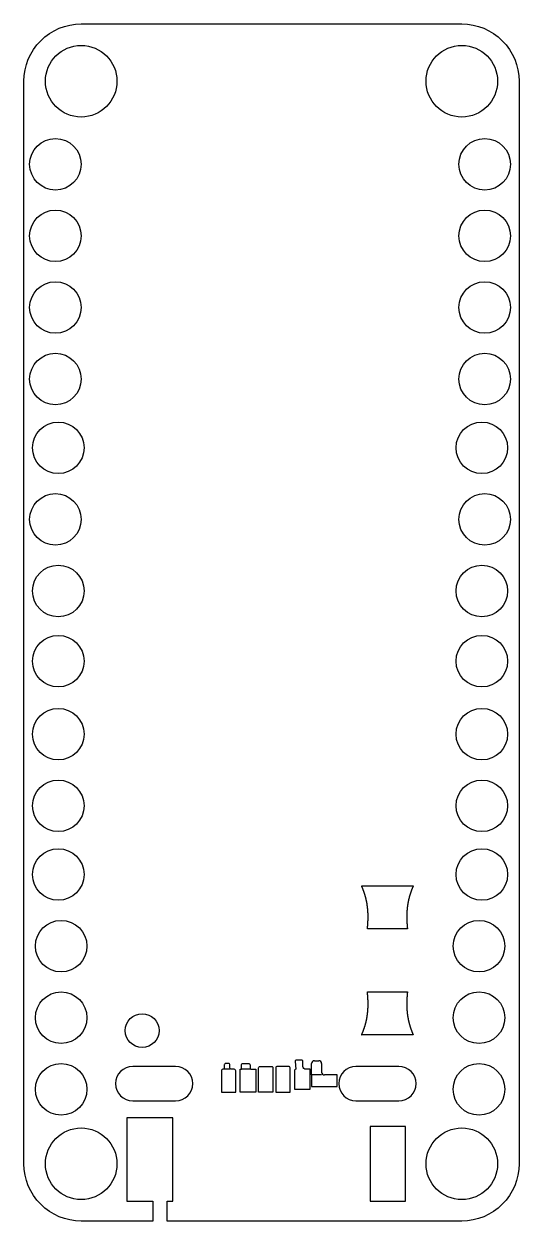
# Model space of a CAD drawing. Header units: millimetres. Extents: x -8.6 to 8.7, y -20.3 to 21.5.
import ezdxf

# ---------------------------------------------------------------- set-up
doc = ezdxf.new("R2010")
doc.units = ezdxf.units.MM
doc.layers.get('0').update_dxf_attribs({"linetype": 'CONTINUOUS'})

msp = doc.modelspace()

# ---------------------------------------------------------------- linework, layer by layer
for p, q in [((3.2, -8.6), (5, -8.6)), ((4.8, -10.1), (3.4, -10.1)), ((3.4, -12.3), (4.8, -12.3)), ((5, -13.8), (3.2, -13.8)), ((-1.4, -15), (-1.6, -15)), ((-0.7, -15), (-1, -15)), ((1.45, -15.2), (1.45, -14.8)), ((1.55, -14.7), (1.7, -14.7)), ((1.8, -14.8), (1.8, -15.1)), ((1.45, -15.2), (1.45, -15.6)), ((1.8, -15.2), (1.45, -15.2)), ((2.35, -15.2), (1.9, -15.2)), ((2.35, -15.6), (2.35, -15.2)), ((1.45, -15.6), (2.35, -15.6))]:
    msp.add_line(p, q)
for points in [[(-4.1, -19.6), (-4.1, -20.3), (-6.6, -20.3, -0.414214), (-8.6, -18.3), (-8.6, 19.5, -0.414214), (-6.6, 21.5), (6.7, 21.5, -0.414214), (8.7, 19.5), (8.7, -18.3, -0.414214), (6.7, -20.3), (-3.6, -20.3), (-3.6, -19.6), (-3.4, -19.6), (-3.4, -16.7), (-5, -16.7), (-5, -19.6)], [(-4.8, -16.1), (-3.3, -16.1, 1), (-3.3, -14.9), (-4.8, -14.9, 1)], [(-1.7, -15.8), (-1.2, -15.8), (-1.2, -15.05, 0.414214), (-1.25, -15), (-1.35, -15, -0.414214), (-1.4, -14.95), (-1.4, -14.85, 0.414214), (-1.45, -14.8), (-1.55, -14.8, 0.414214), (-1.6, -14.85), (-1.6, -15), (-1.65, -15, 0.414214), (-1.7, -15.05)], [(-0.65, -15), (-0.5, -15), (-0.5, -15.8), (-1.047, -15.8), (-1.047, -15), (-1, -15), (-1, -14.85, -0.414214), (-0.95, -14.8), (-0.75, -14.8, -0.414214), (-0.7, -14.85), (-0.7, -14.95, 0.414214)], [(-0.35, -14.9), (0.05, -14.9, -0.414214), (0.1, -14.95), (0.1, -15.8), (-0.4, -15.8), (-0.4, -14.95, -0.414214)], [(0.2, -15.8), (0.7, -15.8), (0.7, -14.95, 0.414214), (0.65, -14.9), (0.25, -14.9, 0.414214), (0.2, -14.95)], [(0.85, -15.7), (1.4, -15.7), (1.4, -15), (1.25, -15, -0.414214), (1.15, -14.9), (1.15, -14.73, 0.414214), (1.1, -14.68), (0.922, -14.68, 0.414214), (0.872, -14.73), (0.9, -15, 0.414214), (0.85, -15.05)], [(3, -16.1), (4.5, -16.1, 1), (4.5, -14.9), (3, -14.9, 1)]]:
    msp.add_lwpolyline(points, format="xyb", close=True)
msp.add_lwpolyline([(4.73, -17), (3.5, -17), (3.5, -19.6), (4.73, -19.6)], close=True)
for centre, radius in [((-6.6, 19.5), 1.25), ((6.7, 19.5), 1.25), ((-7.5, 16.6), 0.9), ((7.5, 16.6), 0.9), ((-7.5, 14.1), 0.9), ((7.5, 14.1), 0.9), ((-7.5, 11.6), 0.9), ((7.5, 11.6), 0.9), ((-7.5, 9.1), 0.9), ((7.5, 9.1), 0.9), ((-7.4, 6.7), 0.9), ((7.4, 6.7), 0.9), ((-7.5, 4.2), 0.9), ((7.5, 4.2), 0.9), ((-7.4, 1.7), 0.9), ((7.4, 1.7), 0.9), ((-7.4, -0.75), 0.9), ((7.4, -0.75), 0.9), ((-7.4, -3.3), 0.9), ((7.4, -3.3), 0.9), ((-7.4, -5.8), 0.9), ((7.4, -5.8), 0.9), ((-7.4, -8.2), 0.9), ((7.4, -8.2), 0.9), ((-7.3, -10.7), 0.9), ((7.3, -10.7), 0.9), ((-7.3, -13.2), 0.9), ((7.3, -13.2), 0.9), ((-4.47, -13.65), 0.59), ((-7.3, -15.7), 0.9), ((7.3, -15.7), 0.9), ((-6.6, -18.3), 1.25), ((6.7, -18.3), 1.25)]:
    msp.add_circle(centre, radius)
for centre, start, end in [((1.55, -14.8), 90, 180), ((1.7, -14.8), 0, 90), ((1.9, -15.1), 180, 270)]:
    msp.add_arc(centre, 0.1, start, end)
for points in [[(3.4, -10.1), (3.404, -10.067), (3.41, -10.001), (3.418, -9.902), (3.425, -9.773), (3.426, -9.614), (3.419, -9.458), (3.403, -9.306), (3.379, -9.158), (3.346, -9.014), (3.305, -8.872), (3.266, -8.762), (3.234, -8.681), (3.212, -8.627), (3.2, -8.6)], [(5, -8.6), (4.988, -8.627), (4.966, -8.681), (4.934, -8.762), (4.895, -8.872), (4.854, -9.014), (4.821, -9.158), (4.797, -9.306), (4.781, -9.458), (4.774, -9.614), (4.775, -9.773), (4.782, -9.902), (4.79, -10.001), (4.796, -10.067), (4.8, -10.1)], [(3.2, -13.8), (3.212, -13.773), (3.234, -13.719), (3.266, -13.638), (3.305, -13.528), (3.346, -13.386), (3.379, -13.242), (3.403, -13.094), (3.419, -12.942), (3.426, -12.786), (3.425, -12.627), (3.418, -12.498), (3.41, -12.399), (3.404, -12.333), (3.4, -12.3)], [(4.8, -12.3), (4.796, -12.333), (4.79, -12.399), (4.782, -12.498), (4.775, -12.627), (4.774, -12.786), (4.781, -12.942), (4.797, -13.094), (4.821, -13.242), (4.854, -13.386), (4.895, -13.528), (4.934, -13.638), (4.966, -13.719), (4.988, -13.773), (5, -13.8)]]:
    msp.add_open_spline(points, degree=5)

doc.saveas('drawing.dxf')
